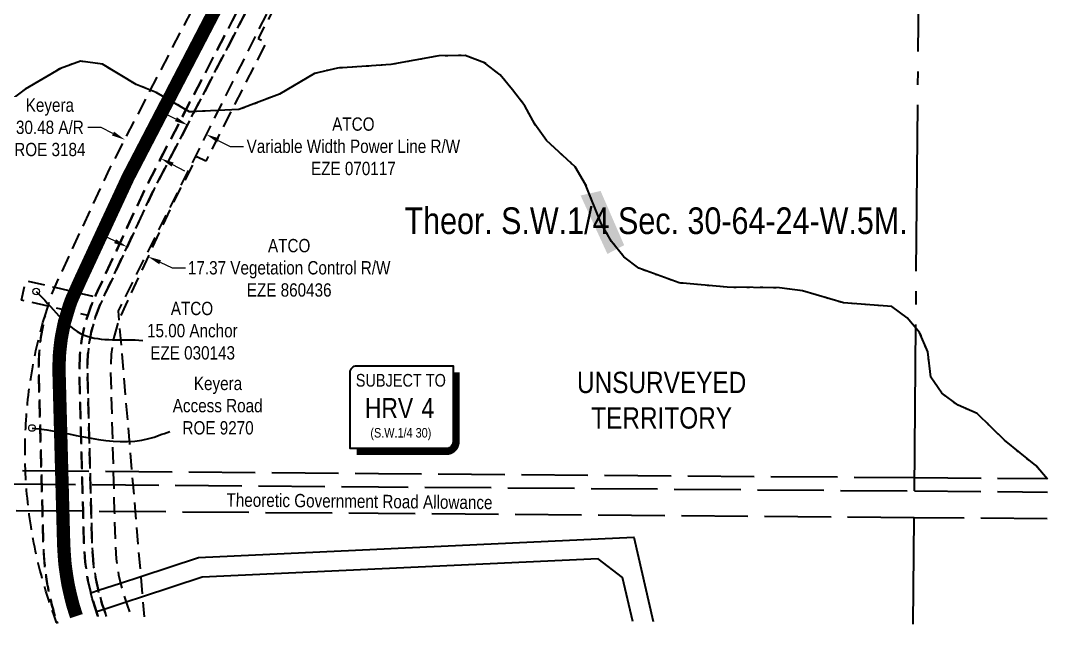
# Model space of a CAD drawing. Extents: x 454192 to 460119, y 6044068 to 6049303.
# Drawn here: x 459319 to 460103, y 6045880 to 6046333 of the extents above; entities that cross this region are included whole.
import ezdxf
from ezdxf.enums import TextEntityAlignment as Align

# ---------------------------------------------------------------- set-up
doc = ezdxf.new("R2010")
doc.units = 0
doc.header["$LTSCALE"] = 5
doc.header["$PDMODE"] = 34
doc.header["$PDSIZE"] = 0.03
for name, pattern in [('foc-ACCESSROAD', [3.75, 2.5, -1.25]), ('foc-FLOWLINE', [3.75, 2.5, -1.25]), ('foc-QUARTERLINE', [33, 25, -3, 2, -3]), ('foc-UNSURVEYED', [12.5, 10, -2.5]), ('foc-WHEELTRACKS', [2, 0.4, -1.6])]:
    doc.linetypes.add(name, pattern=pattern)
doc.layers.get('Defpoints').update_dxf_attribs({"color": 9})
for name, color, linetype in [('AS-ROADS', 254, 'Continuous'), ('AS-UNDERLAY-H', 141, 'Continuous'), ('C-SYMBOL', 7, 'Continuous'), ('CG-NOTES', 7, 'Continuous'), ('CTW', 7, 'Continuous'), ('F-AR', 190, 'foc-ACCESSROAD'), ('F-EZE', 190, 'foc-FLOWLINE'), ('L-QSEC', 8, 'foc-QUARTERLINE'), ('L-ROAD-T', 7, 'Continuous'), ('L-UNS-T', 3, 'Continuous'), ('L-USEC', 7, 'foc-UNSURVEYED'), ('LOC', 7, 'Continuous'), ('T-WATER-P3', 160, 'foc-WHEELTRACKS')]:
    doc.layers.add(name, color=color, linetype=linetype)
doc.layers.add('F-AR-T', color=190, linetype='Continuous', lineweight=9)
doc.styles.add('175L', font='ARIALN.TTF', dxfattribs={"height": 20})
doc.styles.add('80CG', font='ARIALN.TTF', dxfattribs={"height": 10})
doc.styles.add('80L', font='ARIALN.TTF', dxfattribs={"height": 10})
doc.styles.add('foc-LtypeFont', font='ARIALN.TTF', dxfattribs={"height": 7.35})
doc.styles.add('HRV', font='ARIALN.TTF', dxfattribs={"height": 3})
doc.linetypes.add('foc-TOPO-flowdirection-NOLINE', pattern='A,0,[">",foc-LtypeFont,S=0.3,R=0,X=0,Y=-0.945],-20,[">",foc-LtypeFont,S=0.3,R=0,X=0,Y=-0.945],0', length=20)
doc.dimstyles.new('Compass 5 000', dxfattribs={"dimscale": 5, "dimtxt": 9, "dimasz": 2, "dimexe": 0.2, "dimexo": 0.0625, "dimgap": 0.5, "dimtad": 0, "dimtih": 1, "dimtoh": 1, "dimzin": 0, "dimdsep": 46, "dimtxsty": '80CG', "dimcen": 0.1, "dimse1": 1, "dimse2": 1, "dimclrd": 256, "dimclrt": 256, "dimaunit": 1, "dimadec": 4, "dimazin": 0, "dimtfac": 0.06, "dimtofl": 0, "dimtmove": 0, "dimatfit": 1, "dimfxl": 0.2, "dimtolj": 1, "dimtzin": 0, "dimlwd": -1, "dimarcsym": 0})

# ---------------------------------------------------------------- blocks, each defined once
blk = doc.blocks.new('*D386')
at = {"layer": 'Defpoints', "color": 0, "transparency": 16777216}
for p in [(459417.2, 6046281.09), (459444.26, 6046267.02), (459397.61, 6046243.41)]:
    blk.add_point(p, dxfattribs=at)
at = {"layer": 'F-AR-T', "transparency": 16777216}
for p, q in [((459379.84, 6046252.65), (459369.84, 6046252.65)), ((459388.73, 6046248.02), (459379.84, 6046252.65)), ((459433.54, 6046224.72), (459442.41, 6046220.11))]:
    blk.add_line(p, q, dxfattribs=at)
for points in [[(459389.5, 6046249.5), (459387.96, 6046246.54), (459397.61, 6046243.41)], [(459434.31, 6046226.2), (459432.77, 6046223.24), (459424.66, 6046229.34)]]:
    blk.add_solid(points, dxfattribs=at)
at = {"layer": 'F-AR-T', "transparency": 16777216, "insert": (459341.31, 6046252.65), "char_height": 10, "attachment_point": 5, "style": '80CG', "bg_fill": 3, "box_fill_scale": 1.1, "bg_fill_color": 256, "bg_fill_true_color": 13158600, "bg_fill_transparency": 0}
blk.add_mtext('\\A1;Keyera\\P30.48 A/R\\PROE 3184', dxfattribs=at)
blk = doc.blocks.new('*D400')
at = {"layer": 'Defpoints', "color": 0, "transparency": 16777216}
for p in [(459399.54, 6046163.28), (459415.27, 6046155.96), (459415.1, 6046155.6)]:
    blk.add_point(p, dxfattribs=at)
at = {"layer": 'F-AR-T', "transparency": 16777216}
for p, q in [((459390.31, 6046167.15), (459381.24, 6046171.37)), ((459424.16, 6046151.38), (459433.23, 6046147.15)), ((459433.23, 6046147.15), (459443.23, 6046147.15))]:
    blk.add_line(p, q, dxfattribs=at)
for points in [[(459391.01, 6046168.66), (459389.6, 6046165.64), (459399.37, 6046162.93)], [(459424.87, 6046152.89), (459423.46, 6046149.87), (459415.1, 6046155.6)]]:
    blk.add_solid(points, dxfattribs=at)
at = {"layer": 'F-AR-T', "transparency": 16777216, "insert": (459521.16, 6046147.15), "char_height": 10, "attachment_point": 5, "style": '80CG'}
blk.add_mtext('\\A1;ATCO\\P17.37 Vegetation Control R/W\\PEZE 860436', dxfattribs=at)
blk = doc.blocks.new('*D401')
at = {"layer": 'Defpoints', "color": 0, "transparency": 16777216}
for p in [(459454.12, 6046272.74), (459468.04, 6046265.78), (459458.84, 6046247.38)]:
    blk.add_point(p, dxfattribs=at)
at = {"layer": 'F-AR-T', "transparency": 16777216}
for p, q in [((459435.98, 6046258.81), (459427.03, 6046263.28)), ((459467.78, 6046242.91), (459476.77, 6046238.41)), ((459476.77, 6046238.41), (459486.77, 6046238.41))]:
    blk.add_line(p, q, dxfattribs=at)
for points in [[(459436.72, 6046260.3), (459435.23, 6046257.32), (459444.92, 6046254.34)], [(459468.53, 6046244.4), (459467.04, 6046241.41), (459458.84, 6046247.38)]]:
    blk.add_solid(points, dxfattribs=at)
at = {"layer": 'F-AR-T', "transparency": 16777216, "insert": (459569.41, 6046238.41), "char_height": 10, "attachment_point": 5, "style": '80CG'}
blk.add_mtext('\\A1;ATCO\\PVariable Width Power Line R/W\\PEZE 070117', dxfattribs=at)
blk = doc.blocks.new('HRV')
blk.add_lwpolyline([(-35.14, 31.6), (37.21, 31.6), (37.21, -25.54, -0.414214), (32.21, -30.54), (-40.14, -30.54), (-40.14, 26.6, -0.414214)], format="xyb", close=True)
at = {"const_width": 5, "flags": 128}
blk.add_lwpolyline([(-35.14, -33.04), (32.21, -33.04, 0.414214), (39.71, -25.54), (39.71, 26.6)], format="xyb", dxfattribs=at)
at = {"style": '80L'}
blk.add_text('SUBJECT TO', height=9.5, dxfattribs=at).set_placement((-2.01, 13.06), align=Align.BOTTOM_CENTER)
blk.add_attdef('(N.W.1/4 00)', text='', height=7.12, dxfattribs=at).set_placement((-2.01, -24.45), align=Align.BOTTOM_CENTER)
at = {"layer": 'CTW', "color": 3, "style": 'HRV'}
blk.add_text('HRV', height=15, dxfattribs=at).set_placement((-10.88, -0.18), align=Align.MIDDLE_CENTER)
blk.add_attdef('0', text='', height=15, dxfattribs=at).set_placement((18.28, -0.18), align=Align.MIDDLE_CENTER)

msp = doc.modelspace()

# ---------------------------------------------------------------- hatches: boundary and pattern name
at = {"layer": 'AS-UNDERLAY-H'}
h = msp.add_hatch(color=256, dxfattribs=at)
h.dxf.hatch_style = 1
h.paths.add_polyline_path([(459740.179, 6046201.514), (459760.316, 6046157.623), (459772.932, 6046164.171), (459755.221, 6046204.909)])

# ---------------------------------------------------------------- linework, layer by layer
at = {"layer": 'AS-ROADS', "const_width": 10, "flags": 128}
msp.add_lwpolyline([(459361.268, 6045885.581), (459360.994, 6045886.417), (459360.485, 6045887.995), (459359.985, 6045889.566), (459359.493, 6045891.137), (459359.008, 6045892.711), (459358.531, 6045894.28), (459358.386, 6045894.764), (459358.256, 6045895.274), (459357.85, 6045896.891), (459357.452, 6045898.505), (459357.062, 6045900.118), (459356.679, 6045901.731), (459356.303, 6045903.342), (459355.936, 6045904.95), (459355.577, 6045906.555), (459355.224, 6045908.162), (459354.945, 6045909.463), (459354.72, 6045910.801), (459354.451, 6045912.44), (459354.189, 6045914.079), (459353.935, 6045915.715), (459353.688, 6045917.35), (459353.448, 6045918.987), (459353.216, 6045920.623), (459352.991, 6045922.255), (459352.773, 6045923.884), (459352.708, 6045924.391), (459352.662, 6045924.909), (459352.524, 6045926.563), (459352.392, 6045928.216), (459352.268, 6045929.867), (459352.151, 6045931.517), (459352.041, 6045933.169), (459351.938, 6045934.82), (459351.843, 6045936.466), (459351.755, 6045938.115), (459351.68, 6045939.626), (459350.995, 6045965.025), (459350.182, 6045995.207), (459348.212, 6046068.304), (459348.209, 6046069.427), (459348.212, 6046070.707), (459348.22, 6046071.989), (459348.234, 6046073.269), (459348.253, 6046074.549), (459348.278, 6046075.832), (459348.308, 6046077.113), (459348.344, 6046078.392), (459348.385, 6046079.674), (459348.431, 6046080.956), (459348.445, 6046081.3), (459348.466, 6046081.54), (459348.581, 6046082.814), (459348.701, 6046084.085), (459348.827, 6046085.355), (459348.959, 6046086.627), (459349.096, 6046087.902), (459349.239, 6046089.177), (459349.388, 6046090.45), (459349.541, 6046091.725), (459349.702, 6046093.006), (459349.83, 6046093.999), (459349.983, 6046094.857), (459350.212, 6046096.098), (459350.449, 6046097.351), (459350.692, 6046098.608), (459350.941, 6046099.863), (459351.194, 6046101.116), (459351.455, 6046102.375), (459351.721, 6046103.634), (459351.992, 6046104.891), (459352.271, 6046106.156), (459352.388, 6046106.679), (459354.56, 6046113.943), (459356.087, 6046119.041), (459357.722, 6046123.481), (459358.988, 6046126.308), (459363.845, 6046137.161), (459400.029, 6046215.012), (459472.876, 6046355.119)], dxfattribs=at)
at = {"layer": 'F-AR', "flags": 128}
for points in [[(459345.206, 6045885.734), (459344.931, 6045886.612), (459344.427, 6045888.246), (459343.931, 6045889.877), (459343.687, 6045890.693), (459343.473, 6045891.533), (459343.051, 6045893.211), (459342.638, 6045894.888), (459342.233, 6045896.564), (459341.835, 6045898.24), (459341.445, 6045899.913), (459341.062, 6045901.587), (459340.689, 6045903.257), (459340.322, 6045904.928), (459339.964, 6045906.596), (459339.677, 6045908.3), (459339.398, 6045910.003), (459339.126, 6045911.706), (459338.861, 6045913.407), (459338.605, 6045915.108), (459338.356, 6045916.808), (459338.114, 6045918.507), (459337.88, 6045920.204), (459337.654, 6045921.9), (459337.544, 6045922.748), (459337.469, 6045923.606), (459337.325, 6045925.323), (459337.189, 6045927.04), (459337.059, 6045928.757), (459336.938, 6045930.473), (459336.824, 6045932.188), (459336.717, 6045933.904), (459336.617, 6045935.617), (459336.526, 6045937.33), (459336.441, 6045939.043), (459335.752, 6045964.614), (459334.938, 6045994.796), (459332.963, 6046068.081), (459332.96, 6046069.426), (459332.963, 6046070.772), (459332.972, 6046072.119), (459332.986, 6046073.464), (459333.006, 6046074.811), (459333.032, 6046076.157), (459333.064, 6046077.504), (459333.101, 6046078.85), (459333.145, 6046080.196), (459333.193, 6046081.541), (459333.223, 6046082.265), (459333.276, 6046082.882), (459333.397, 6046084.218), (459333.523, 6046085.554), (459333.656, 6046086.892), (459333.794, 6046088.23), (459333.939, 6046089.568), (459334.089, 6046090.908), (459334.245, 6046092.247), (459334.407, 6046093.586), (459334.574, 6046094.926), (459334.753, 6046096.317), (459334.98, 6046097.583), (459335.223, 6046098.899), (459335.472, 6046100.217), (459335.727, 6046101.535), (459335.988, 6046102.855), (459336.255, 6046104.175), (459336.529, 6046105.496), (459336.808, 6046106.817), (459337.093, 6046108.139), (459337.385, 6046109.463), (459337.625, 6046110.534), (459339.95, 6046118.311), (459341.615, 6046123.869), (459343.592, 6046129.238), (459345.07, 6046132.539), (459349.971, 6046143.49), (459386.343, 6046221.746), (459459.347, 6046362.154), (459466.309, 6046375.543), (459491.542, 6046424.077), (459543.81, 6046483.018), (459548.585, 6046488.403), (459554.631, 6046493.426), (459592.834, 6046525.159), (459596.465, 6046528.176), (459602.154, 6046532.901), (459604.106, 6046534.522), (459609.566, 6046539.663), (459616.392, 6046546.087), (459682.21, 6046608.039), (459719.407, 6046652.091), (459820.398, 6046785.369), (459837.824, 6046808.372), (459876.053, 6046869.154), (460001.043, 6047124.561), (460102.858, 6047332.61)], [(460102.243, 6047261.971), (460000.429, 6047053.921), (459902.734, 6046854.29), (459862.934, 6046791.011), (459858.437, 6046785.072), (459743.229, 6046633.031), (459704.371, 6046587.012), (459638.079, 6046524.743), (459637.428, 6046524.133), (459622.352, 6046510.031), (459607.777, 6046498.001), (459607.029, 6046497.379), (459576.471, 6046471.933), (459569.861, 6046466.428), (459565.576, 6046461.596), (459516.862, 6046406.663), (459491.887, 6046358.626), (459484.925, 6046345.236), (459413.936, 6046208.702), (459377.141, 6046129.676), (459375.82, 6046126.837), (459375.269, 6046125.596), (459372, 6046118.189), (459369.738, 6046111.396), (459368.024, 6046106.248), (459365.256, 6046093.972), (459363.72, 6046081.481), (459363.432, 6046068.9), (459365.437, 6045994.555), (459366.251, 6045964.372), (459366.911, 6045939.86), (459367.847, 6045926.032), (459369.901, 6045912.325), (459372.052, 6045903.132), (459373.059, 6045898.83), (459376.303, 6045888.74), (459377.301, 6045885.635), (459377.378, 6045885.427)]]:
    msp.add_lwpolyline(points, dxfattribs=at)
msp.add_lwpolyline([(459346.427, 6045881.641), (459346.971, 6045880.009), (459346.416, 6045880.912), (459345.319, 6045883.811), (459344.246, 6045886.719), (459343.199, 6045889.635), (459342.178, 6045892.561), (459341.182, 6045895.496), (459340.211, 6045898.439), (459339.266, 6045901.391), (459338.346, 6045904.35), (459337.452, 6045907.318), (459336.584, 6045910.293), (459335.742, 6045913.275), (459334.925, 6045916.265), (459334.134, 6045919.262), (459333.37, 6045922.265), (459332.631, 6045925.275), (459331.919, 6045928.291), (459331.232, 6045931.313), (459330.572, 6045934.342), (459329.938, 6045937.375), (459329.331, 6045940.414), (459328.749, 6045943.459), (459328.195, 6045946.507), (459327.666, 6045949.561), (459327.164, 6045952.62), (459326.689, 6045955.682), (459326.24, 6045958.749), (459325.818, 6045961.819), (459325.447, 6045964.695), (459325.053, 6045967.97), (459324.71, 6045971.05), (459324.395, 6045974.133), (459324.106, 6045977.218), (459323.844, 6045980.307), (459323.608, 6045983.397), (459323.399, 6045986.489), (459323.217, 6045989.583), (459323.062, 6045992.678), (459322.97, 6045994.89), (459322.934, 6045995.774), (459322.832, 6045998.872), (459322.758, 6046001.97), (459322.71, 6046005.07), (459322.689, 6046008.169), (459322.695, 6046011.267), (459322.728, 6046014.366), (459322.787, 6046017.465), (459322.874, 6046020.563), (459322.987, 6046023.66), (459323.127, 6046026.756), (459323.294, 6046029.851), (459323.487, 6046032.944), (459323.708, 6046036.036), (459323.955, 6046039.125), (459324.229, 6046042.212), (459324.53, 6046045.296), (459324.857, 6046048.378), (459325.211, 6046051.457), (459325.592, 6046054.533), (459325.999, 6046057.605), (459326.433, 6046060.674), (459326.894, 6046063.738), (459327.381, 6046066.799), (459327.894, 6046069.856), (459328.434, 6046072.907), (459329.001, 6046075.954), (459329.593, 6046078.996), (459330.213, 6046082.033), (459330.858, 6046085.064), (459331.53, 6046088.089), (459332.228, 6046091.109), (459332.952, 6046094.122), (459333.701, 6046097.13), (459334.477, 6046100.13), (459335.28, 6046103.124), (459336.107, 6046106.11), (459336.961, 6046109.089), (459337.693, 6046110.778), (459337.368, 6046109.471), (459337.055, 6046108.161), (459336.753, 6046106.849), (459336.463, 6046105.534), (459336.183, 6046104.217), (459335.915, 6046102.897), (459335.659, 6046101.575), (459335.413, 6046100.251), (459335.179, 6046098.924), (459334.957, 6046097.597), (459334.745, 6046096.266), (459334.546, 6046094.935), (459334.357, 6046093.601), (459334.18, 6046092.266), (459334.015, 6046090.93), (459333.861, 6046089.592), (459333.718, 6046088.253), (459333.587, 6046086.913), (459333.467, 6046085.571), (459333.359, 6046084.229), (459333.263, 6046082.885), (459333.178, 6046081.542), (459333.105, 6046080.197), (459333.043, 6046078.852), (459332.992, 6046077.506), (459332.953, 6046076.16), (459332.926, 6046074.813), (459332.91, 6046073.467), (459332.906, 6046072.121), (459332.914, 6046070.774), (459332.933, 6046069.427), (459332.963, 6046068.081), (459334.938, 6045994.796), (459335.752, 6045964.614), (459336.441, 6045939.043), (459336.495, 6045937.324), (459336.563, 6045935.605), (459336.646, 6045933.888), (459336.744, 6045932.171), (459336.856, 6045930.455), (459336.983, 6045928.74), (459337.125, 6045927.026), (459337.281, 6045925.313), (459337.453, 6045923.602), (459337.638, 6045921.893), (459337.838, 6045920.185), (459338.053, 6045918.479), (459338.283, 6045916.774), (459338.527, 6045915.072), (459338.785, 6045913.372), (459339.058, 6045911.674), (459339.345, 6045909.979), (459339.648, 6045908.286), (459339.964, 6045906.595), (459340.295, 6045904.908), (459340.64, 6045903.223), (459340.999, 6045901.542), (459341.373, 6045899.863), (459341.762, 6045898.188), (459342.165, 6045896.516), (459342.582, 6045894.847), (459343.013, 6045893.183), (459343.458, 6045891.522), (459343.917, 6045889.864), (459344.392, 6045888.212), (459344.879, 6045886.562), (459345.381, 6045884.917), (459345.897, 6045883.277), (459346.427, 6045881.641)], close=True, dxfattribs=at)
at = {"layer": 'F-EZE', "flags": 128}
for points in [[(459377.378, 6045885.427), (459377.301, 6045885.635), (459373.059, 6045898.83), (459369.901, 6045912.325), (459367.847, 6045926.032), (459366.911, 6045939.86), (459366.25, 6045964.371), (459365.437, 6045994.554), (459363.432, 6046068.9), (459363.72, 6046081.481), (459365.256, 6046093.972), (459368.024, 6046106.248), (459369.738, 6046111.396), (459372, 6046118.189), (459375.278, 6046125.589), (459375.832, 6046126.821), (459377.141, 6046129.676), (459413.936, 6046208.702), (459484.924, 6046345.236), (459491.886, 6046358.626), (459516.862, 6046406.663), (459565.576, 6046461.596), (459569.861, 6046466.428), (459576.471, 6046471.932), (459607.777, 6046498.001), (459622.352, 6046510.031), (459638.076, 6046524.752), (459704.371, 6046587.012), (459743.229, 6046633.031), (459858.437, 6046785.072), (459862.934, 6046791.011), (459902.734, 6046854.29), (460000.429, 6047053.921), (460102.243, 6047261.971)], [(460102.12, 6047247.846), (460000.305, 6047039.794), (459908.07, 6046851.318), (459867.955, 6046787.538), (459866.045, 6046785.012), (459747.993, 6046629.219), (459708.804, 6046582.807), (459642.704, 6046520.766), (459626.384, 6046505.451), (459624.235, 6046503.66), (459612.482, 6046493.962), (459611.681, 6046493.312), (459574.119, 6046462.036), (459565.969, 6046452.842), (459521.928, 6046403.177), (459513.974, 6046387.88), (459419.419, 6046205.969), (459382.67, 6046127.1), (459381.528, 6046124.759), (459381.153, 6046123.968), (459380.632, 6046122.84), (459378.935, 6046119.056), (459377.398, 6046115.216), (459375.935, 6046111.169), (459374.636, 6046107.114), (459372.452, 6046098.819), (459371.27, 6046092.873), (459370.341, 6046086.527), (459369.832, 6046081.264), (459369.787, 6046080.632), (459369.639, 6046077.878), (459369.594, 6046076.89), (459369.569, 6046076.226), (459369.509, 6046074.118), (459369.529, 6046069.064), (459371.539, 6045994.506), (459372.353, 6045964.323), (459373.008, 6045940.025), (459373.286, 6045933.912), (459373.783, 6045928.161), (459373.91, 6045926.69), (459374.09, 6045925.325), (459374.851, 6045919.626), (459375.85, 6045913.716), (459376.064, 6045912.679), (459377.686, 6045905.274), (459379.01, 6045900.214), (459380.722, 6045894.457), (459382.075, 6045890.504), (459383.029, 6045887.737), (459383.899, 6045885.365)], [(459383.9, 6045885.365), (459383.03, 6045887.738), (459382.577, 6045889.023), (459382.048, 6045890.538), (459381.638, 6045891.748), (459380.722, 6045894.457), (459379.892, 6045897.221), (459379.028, 6045900.149), (459378.338, 6045902.75), (459377.71, 6045905.192), (459376.999, 6045908.345), (459376.389, 6045911.152), (459376.064, 6045912.679), (459375.845, 6045913.774), (459375.323, 6045916.796), (459374.851, 6045919.626), (459374.463, 6045922.48), (459374.089, 6045925.325), (459373.921, 6045926.694), (459373.782, 6045928.168), (459373.531, 6045931.047), (459373.286, 6045933.912), (459373.008, 6045940.025), (459372.353, 6045964.323), (459371.539, 6045994.506), (459369.529, 6046069.064), (459369.511, 6046071.827), (459369.509, 6046074.118), (459369.567, 6046076.226), (459369.591, 6046076.89), (459369.632, 6046077.879), (459369.77, 6046080.369), (459369.83, 6046081.243), (459369.911, 6046082.143), (459370.132, 6046084.45), (459370.341, 6046086.527), (459370.617, 6046088.477), (459370.901, 6046090.437), (459371.264, 6046092.842), (459371.654, 6046094.857), (459372.069, 6046096.935), (459372.452, 6046098.819), (459374.636, 6046107.114), (459375.382, 6046109.451), (459375.935, 6046111.169), (459376.658, 6046113.179), (459377.398, 6046115.216), (459378.151, 6046117.106), (459378.935, 6046119.056), (459379.789, 6046120.981), (459380.624, 6046122.85), (459381.15, 6046123.973), (459381.525, 6046124.763), (459382.67, 6046127.1), (459419.425, 6046205.94), (459513.974, 6046387.88), (459521.928, 6046403.177), (459565.969, 6046452.842), (459574.119, 6046462.036), (459611.701, 6046493.328), (459612.478, 6046493.966), (459624.238, 6046503.646), (459626.384, 6046505.451), (459642.124, 6046520.222), (459642.704, 6046520.767), (459708.804, 6046582.807), (459747.993, 6046629.219), (459866.045, 6046785.012), (459867.955, 6046787.538), (459908.07, 6046851.318), (460000.305, 6047039.794), (460102.12, 6047247.846)], [(460101.798, 6047210.909), (460000.013, 6047006.176), (459901.991, 6046809.007), (459900.487, 6046805.982), (459898.103, 6046802.824), (459884.544, 6046784.869), (459735.147, 6046587.066), (459727.802, 6046577.34), (459724.433, 6046574.376), (459652.8, 6046511.348), (459634.266, 6046495.04), (459622.402, 6046484.602), (459584.365, 6046451.136), (459532.406, 6046378.327), (459518.361, 6046358.647), (459505.407, 6046340.496), (459392.583, 6046114.898), (459393.19, 6046107.767), (459402.854, 6045994.259), (459405.425, 6045964.062), (459409.566, 6045915.424), (459410.874, 6045900.068), (459412.148, 6045885.096)], [(459383.899, 6045885.365), (459383.029, 6045887.737), (459382.583, 6045889.029), (459382.07, 6045890.515), (459381.646, 6045891.756), (459380.722, 6045894.457), (459379.897, 6045897.225), (459378.986, 6045900.296), (459378.343, 6045902.755), (459377.667, 6045905.376), (459377.008, 6045908.351), (459376.395, 6045911.157), (459376.064, 6045912.679), (459375.864, 6045913.646), (459375.327, 6045916.798), (459374.851, 6045919.626), (459374.469, 6045922.482), (459374.091, 6045925.325), (459373.915, 6045926.692), (459373.783, 6045928.161), (459373.533, 6045931.048), (459373.286, 6045933.912), (459373.008, 6045940.025), (459372.353, 6045964.323), (459371.538, 6045994.506), (459369.528, 6046069.064), (459369.517, 6046071.827), (459369.509, 6046074.118), (459369.572, 6046076.226), (459369.593, 6046076.89), (459369.631, 6046077.879), (459369.777, 6046080.474), (459369.825, 6046081.202), (459369.915, 6046082.142), (459370.138, 6046084.448), (459370.341, 6046086.527), (459370.624, 6046088.474), (459370.91, 6046090.434), (459371.276, 6046092.918), (459371.66, 6046094.854), (459372.074, 6046096.932), (459372.452, 6046098.819), (459374.636, 6046107.114), (459375.383, 6046109.45), (459375.935, 6046111.169), (459376.66, 6046113.177), (459377.398, 6046115.216), (459378.153, 6046117.104), (459378.935, 6046119.056), (459379.79, 6046120.979), (459380.624, 6046122.851), (459381.152, 6046123.97), (459381.53, 6046124.756), (459382.67, 6046127.1), (459419.421, 6046205.96), (459513.974, 6046387.88), (459519.41, 6046385.118), (459526.99, 6046399.698), (459570.034, 6046448.236), (459565.969, 6046452.842), (459574.119, 6046462.036), (459611.722, 6046493.344), (459622.402, 6046484.602), (459625.404, 6046482.106), (459622.772, 6046479.933), (459586.25, 6046449.521), (459581.728, 6046444.423), (459585.44, 6046440.227), (459542.396, 6046391.688), (459534.815, 6046377.107), (459532.405, 6046378.328), (459529.388, 6046379.856), (459518.361, 6046358.647), (459497.938, 6046319.369), (459503.885, 6046316.335), (459458.426, 6046227.207), (459451.782, 6046230.596), (459435.004, 6046198.326), (459398.065, 6046119.032), (459393.19, 6046107.767), (459392.978, 6046107.276), (459389.388, 6046094.98), (459387.352, 6046082.333), (459386.9, 6046069.531), (459388.928, 6045994.369), (459389.742, 6045964.186), (459390.382, 6045940.493), (459391.189, 6045928.566), (459392.961, 6045916.744), (459394.391, 6045910.473), (459395.685, 6045905.104), (459398.566, 6045896.058), (459399.344, 6045893.723), (459402.476, 6045885.188)]]:
    msp.add_lwpolyline(points, dxfattribs=at)
msp.add_lwpolyline([(459372, 6046118.189), (459369.738, 6046111.396), (459339.942, 6046118.317), (459319.942, 6046122.95), (459323.328, 6046137.572), (459343.291, 6046132.948), (459345.07, 6046132.539), (459375.272, 6046125.59), (459372, 6046118.189)], close=True, dxfattribs=at)
at = {"layer": 'L-QSEC'}
msp.add_line((459991.075, 6045979.586), (459997.73, 6046743.986), dxfattribs=at)
at = {"layer": 'L-QSEC', "flags": 128}
msp.add_lwpolyline([(459990.205, 6045879.59), (459990.9, 6045959.47)], dxfattribs=at)
at = {"layer": 'L-USEC'}
for p, q in [((459991.138, 6045989.644), (460091.16, 6045988.857)), ((459991.058, 6045979.586), (460091.072, 6045978.799)), ((460090.897, 6045958.683), (459990.9, 6045959.47))]:
    msp.add_line(p, q, dxfattribs=at)
at = {"layer": 'L-USEC', "flags": 128}
for points in [[(459195.708, 6045995.902), (459588.39, 6045992.812), (459991.138, 6045989.644)], [(459185.592, 6045985.922), (459588.311, 6045982.754), (459991.058, 6045979.586)], [(459990.9, 6045959.47), (459588.153, 6045962.638), (459185.413, 6045965.806)]]:
    msp.add_lwpolyline(points, dxfattribs=at)
at = {"layer": 'LOC'}
msp.add_lwpolyline([(459779.328, 6045881.598), (459771.723, 6045914.69), (459753.381, 6045928.613), (459455.787, 6045914.786), (459410.873, 6045900.068), (459398.545, 6045896.037), (459382.059, 6045890.564), (459376.303, 6045888.74), (459373.059, 6045898.83), (459372.052, 6045903.132), (459377.734, 6045905.091), (459394.358, 6045910.45), (459409.566, 6045915.424), (459453.053, 6045929.675), (459780.179, 6045944.876), (459794.752, 6045881.451)], dxfattribs=at)
at = {"layer": 'T-WATER-P3', "flags": 128}
msp.add_lwpolyline([(460091.157, 6045988.589), (460082.309, 6045998.663), (460058.714, 6046017.736), (460038.262, 6046037.791), (460023.85, 6046043.993), (460011.775, 6046053.006), (460003.408, 6046065.131), (460001.17, 6046084.027), (459994.974, 6046098.655), (459985.639, 6046109.595), (459974.126, 6046118.154), (459937.806, 6046120.78), (459907.023, 6046129.969), (459889.604, 6046132.186), (459850.439, 6046132.581), (459814.149, 6046135.869), (459783.884, 6046146.886), (459772.612, 6046155.453), (459763.432, 6046166.941), (459755.663, 6046180.477), (459743.993, 6046209.767), (459735.998, 6046222.992), (459714.534, 6046242.821), (459705.679, 6046255.106), (459698.255, 6046268.957), (459689.06, 6046280.806), (459679.708, 6046292.104), (459668.054, 6046301.135), (459653.313, 6046306.601), (459633.54, 6046306.369), (459597.576, 6046299.812), (459557.525, 6046297.221), (459540.21, 6046293.133), (459513.913, 6046277.637), (459483.352, 6046265.975), (459446.266, 6046264.299), (459421.249, 6046278.918), (459406.247, 6046284.853), (459380.844, 6046300.055), (459364.381, 6046302.376), (459349.175, 6046296.939), (459322.819, 6046281.382), (459299.551, 6046264.038), (459285.634, 6046257.999), (459259.566, 6046256.71), (459235.936, 6046245.544), (459219.61, 6046240.898), (459207.751, 6046231.887), (459200.105, 6046180.322), (459193.18, 6046167.265), (459219.585, 6046133.953), (459208.725, 6046085.61), (459178.901, 6046053.723), (459155.522, 6046052.125), (459145.286, 6046054.144), (459137.822, 6046053.705), (459135.136, 6046053.547), (459121.703, 6046048.173), (459110.956, 6046032.65), (459115.803, 6046023.514), (459119.863, 6046018.779), (459133.228, 6046011.81), (459163.94, 6045988.349), (459170.766, 6045969.021), (459156.218, 6045943.717), (459148.857, 6045887.604)], dxfattribs=at)
at = {"layer": 'T-WATER-P3', "linetype": 'foc-TOPO-flowdirection-NOLINE', "flags": 128}
msp.add_lwpolyline([(460091.157, 6045988.589), (460082.309, 6045998.663), (460058.714, 6046017.736), (460038.262, 6046037.791), (460023.85, 6046043.993), (460011.775, 6046053.006), (460003.408, 6046065.131), (460001.17, 6046084.027), (459994.974, 6046098.655), (459985.639, 6046109.595), (459974.126, 6046118.154), (459937.806, 6046120.78), (459907.023, 6046129.969), (459889.604, 6046132.186), (459850.439, 6046132.581), (459814.149, 6046135.869), (459783.884, 6046146.886), (459772.612, 6046155.453), (459763.432, 6046166.941), (459755.663, 6046180.477), (459743.993, 6046209.767), (459735.998, 6046222.992), (459714.534, 6046242.821), (459705.679, 6046255.106), (459698.255, 6046268.957), (459689.06, 6046280.806), (459679.708, 6046292.104), (459668.054, 6046301.135), (459653.313, 6046306.601), (459633.54, 6046306.369), (459597.576, 6046299.812), (459557.525, 6046297.221), (459540.21, 6046293.133), (459513.913, 6046277.637), (459483.352, 6046265.975), (459446.266, 6046264.299), (459421.249, 6046278.918), (459406.247, 6046284.853), (459380.844, 6046300.055), (459364.381, 6046302.376), (459349.175, 6046296.939), (459322.819, 6046281.382), (459299.551, 6046264.038), (459285.634, 6046257.999), (459259.566, 6046256.71)], dxfattribs=at)

# ---------------------------------------------------------------- block references
at = {"layer": 'CG-NOTES'}
msp.add_blockref('HRV', (459607.101, 6046042.066), dxfattribs=at).add_auto_attribs({'(N.W.1/4 00)': '(S.W.1/4 30)', '0': '4'})

# ---------------------------------------------------------------- texts
at = {"layer": 'C-SYMBOL', "color": 3, "style": '175L'}
msp.add_text('Theor. S.W.1/4 Sec. 30-64-24-W.5M.', height=20, dxfattribs=at).set_placement((459796.94, 6046166.576), align=Align.BOTTOM_CENTER)
at = {"layer": 'F-AR-T', "char_height": 10, "attachment_point": 1, "style": '80L'}
for s, insert in [('\\A1;\\pi20.56;ATCO\\P\\pi2.6845;15.00 Anchor\\P\\pi5.1061;EZE 030143', (459411.647, 6046121.673)), ('\\A1;\\pi18.752;Keyera\\P\\pi2.896;Access Road\\P\\pi10.202;ROE 9270', (459430.778, 6046065.369))]:
    msp.add_mtext_dynamic_manual_height_columns(s, width=72.44949, gutter_width=50, heights=[0], dxfattribs=dict(at, insert=insert))
at = {"layer": 'L-ROAD-T', "style": '80L'}
msp.add_text('Theoretic Government Road Allowance', height=10, rotation=359.421599, dxfattribs=at).set_placement((459574.001, 6045971.917), align=Align.MIDDLE_CENTER)
at = {"layer": 'L-UNS-T', "color": 3, "insert": (459801.092, 6046047.682), "char_height": 16, "attachment_point": 5, "style": '80L'}
msp.add_mtext_dynamic_manual_height_columns('UNSURVEYED TERRITORY', width=126.41375, gutter_width=47.5, heights=[0], dxfattribs=at)

# ---------------------------------------------------------------- dimensions: what is measured, and where the dimension line sits
at = {"layer": 'F-AR-T'}
dim = msp.add_aligned_dim(p1=(459399.538, 6046163.283), p2=(459415.266, 6046155.956), distance=-0.393, text='ATCO\\P17.37 Vegetation Control R/W\\PEZE 860436', dimstyle='Compass 5 000', dxfattribs=at)
dim.commit()
dim.dimension.update_dxf_attribs({"geometry": '*D400', "text_midpoint": (459521.163, 6046147.154)})

# ---------------------------------------------------------------- leaders
at = {"layer": 'F-AR-T', "path_type": 1}
for points in [[(459330.937, 6046129.351), (459366.964, 6046096.734), (459411.067, 6046092.674)], [(459327.882, 6046026.892), (459415.69, 6046018.971), (459431.358, 6046024.191)]]:
    msp.add_leader(points, dimstyle='Compass 5 000', override={"dimasz": 1, "dimgap": 0.5, "dimtad": 0, "dimldrblk": 'DotBlank'}, dxfattribs=at)

# ---------------------------------------------------------------- next in the draw order: dimensions: what is measured, and where the dimension line sits
at = {"layer": 'F-AR-T'}
dim = msp.add_linear_dim(base=(459397.605, 6046243.406), p1=(459444.258, 6046267.021), p2=(459417.199, 6046281.091), angle=152.528318, text='Keyera\\P30.48 A/R\\PROE 3184', dimstyle='Compass 5 000', override={"dimtfill": 1}, dxfattribs=at)
dim.commit()
dim.dimension.update_dxf_attribs({"geometry": '*D386', "text_midpoint": (459341.312, 6046252.645), "dimtype": 161})

# ---------------------------------------------------------------- next in the draw order: dimensions: what is measured, and where the dimension line sits
dim = msp.add_linear_dim(base=(459458.838, 6046247.379), p1=(459454.123, 6046272.735), p2=(459468.039, 6046265.776), angle=333.429893, text='ATCO\\PVariable Width Power Line R/W\\PEZE 070117', dimstyle='Compass 5 000', dxfattribs=at)
dim.commit()
dim.dimension.update_dxf_attribs({"geometry": '*D401', "text_midpoint": (459569.413, 6046238.409), "dimtype": 161})

doc.saveas('drawing.dxf')
